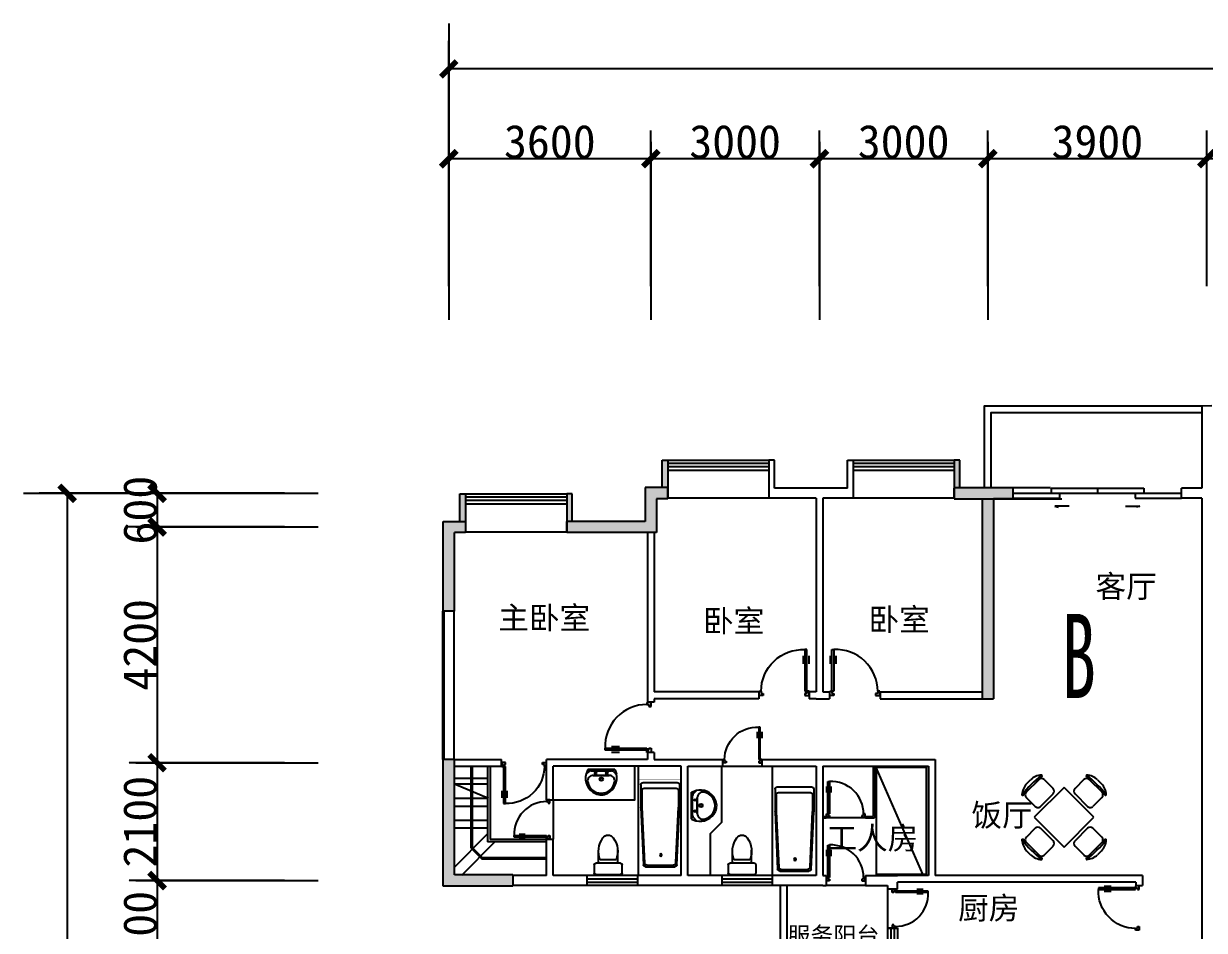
# Model space of a CAD drawing. Header units: millimetres. Extents: x 1124 to 71838, y 475 to 47295.
# Drawn here: x 1124 to 22150, y 31140 to 47295 of the extents above; entities that cross this region are included whole.
import ezdxf
from ezdxf.enums import TextEntityAlignment as Align

# ---------------------------------------------------------------- set-up
doc = ezdxf.new("R2010")
doc.units = ezdxf.units.MM
doc.linetypes.add('DOTE', pattern=[2.42, 2, -0.2, 0.02, -0.2])
for name, color, linetype in [('AXIS', 3, 'Continuous'), ('BALCONY', 2, 'Continuous'), ('DOTE', 1, 'DOTE'), ('GROUND', 2, 'Continuous'), ('JG', 6, 'Continuous'), ('K', 2, 'Continuous'), ('PUB_H', 13, 'Continuous'), ('PUB_TEXT', 7, 'Continuous'), ('TOILET', 7, 'Continuous'), ('W', 2, 'Continuous'), ('WALL', 4, 'Continuous'), ('WINDOW', 5, 'Continuous'), ('WINDOW_TEXT', 7, 'Continuous')]:
    doc.layers.add(name, color=color, linetype=linetype)
doc.styles.add('-黑体', font='simhei.ttf')
doc.styles.add('DIM_FONT', font='SIMPLEX.shx', dxfattribs={"width": 0.8})
doc.styles.add('SIMPLEX', font='SIMPLEX.SHX')
doc.styles.get("Standard").update_dxf_attribs({"font": 'arial.ttf'})
doc.dimstyles.new('DIMN200', dxfattribs={"dimscale": 2, "dimtxt": 300, "dimasz": 1, "dimexe": 250, "dimexo": 300, "dimgap": 0.09, "dimtad": 1, "dimdec": 0, "dimzin": 0, "dimdsep": 46, "dimtxsty": 'DIM_FONT', "dimblk": '_DIMX', "dimcen": 0.09, "dimclrt": 9, "dimadec": 0, "dimazin": 0, "dimtfac": 1, "dimtdec": 0, "dimtix": 1, "dimtmove": 2, "dimatfit": 3, "dimldrblk": '_DIMX', "dimfxl": 1, "dimtolj": 1, "dimtzin": 0, "dimarcsym": 0})

# ---------------------------------------------------------------- blocks, each defined once
blk = doc.blocks.new('M_A23MCU')
for p, q in [((-0.489, 0.782), (-0.489, 0.624)), ((-0.454, 0.081), (-0.454, 0.905)), ((-0.454, 0.905), (-0.413, 0.905)), ((-0.413, 0.905), (-0.413, 0.081)), ((-0.378, 0.782), (-0.378, 0.624)), ((-0.495, -0.002), (-0.495, 0.081)), ((-0.495, 0.081), (-0.454, 0.081)), ((-0.413, 0.081), (-0.454, 0.081)), ((-0.454, 0.081), (-0.454, 0.039)), ((-0.454, 0.039), (-0.413, 0.039)), ((-0.413, 0.039), (-0.413, -0.002)), ((0.412, 0.039), (0.412, -0.002)), ((0.453, 0.039), (0.412, 0.039)), ((0.453, 0.081), (0.453, 0.039)), ((0.494, 0.081), (0.453, 0.081)), ((0.494, -0.002), (0.494, 0.081)), ((-0.413, -0.002), (-0.495, -0.002)), ((-0.495, -0.002), (-0.495, -0.002)), ((0.412, -0.002), (0.494, -0.002)), ((0.494, -0.002), (0.494, -0.002))]:
    blk.add_line(p, q)
blk.add_arc((-0.372, 0.082), 0.825, 359.9283, 92.866)
blk = doc.blocks.new('_WBLK')
for p, q in [((-0.5, 0.5), (0.5, 0.5)), ((0.5, 0.167), (-0.5, 0.167)), ((0.5, -0.167), (-0.5, -0.167)), ((-0.5, -0.5), (0.5, -0.5))]:
    blk.add_line(p, q)
at = {"layer": 'WINDOW_TEXT', "style": 'SIMPLEX', "flags": 9}
blk.add_attdef('A', text='', height=1, dxfattribs=at).set_placement((0, 1.5), align=Align.MIDDLE)
blk = doc.blocks.new('_DIMX')
at = {"const_width": 50}
blk.add_lwpolyline([(-70, -70), (70, 70)], dxfattribs=at)
blk = doc.blocks.new('*D40')
at = {"color": 0, "linetype": 'ByBlock', "transparency": 16777216}
for p, q in [((8016, 419291), (8016, 422060)), ((11616, 419291), (11616, 422060)), ((11614, 421560), (8018, 421560))]:
    blk.add_line(p, q, dxfattribs=at)
at = {"layer": 'DEFPOINTS', "color": 0, "linetype": 'ByBlock', "transparency": 16777216}
for p in [(8016, 421560), (8016, 418691), (11616, 418691)]:
    blk.add_point(p, dxfattribs=at)
at = {"color": 0, "linetype": 'ByBlock', "transparency": 16777216, "xscale": 2, "yscale": 2, "zscale": 2, "rotation": 180}
blk.add_blockref('_DIMX', (8016, 421560), dxfattribs=at)
at = {"color": 0, "linetype": 'ByBlock', "transparency": 16777216, "xscale": 2, "yscale": 2, "zscale": 2}
blk.add_blockref('_DIMX', (11616, 421560), dxfattribs=at)
at = {"color": 9, "linetype": 'ByBlock', "transparency": 16777216, "insert": (9816, 421860), "char_height": 600, "attachment_point": 5, "style": '-黑体'}
blk.add_mtext('\\A1;3600', dxfattribs=at)
blk = doc.blocks.new('*D41')
at = {"color": 0, "linetype": 'ByBlock', "transparency": 16777216}
for p, q in [((8016, 419291), (8016, 423660)), ((40616, 419291), (40616, 423660)), ((40614, 423160), (8018, 423160))]:
    blk.add_line(p, q, dxfattribs=at)
at = {"layer": 'DEFPOINTS', "color": 0, "linetype": 'ByBlock', "transparency": 16777216}
for p in [(8016, 423160), (8016, 418691), (40616, 418691)]:
    blk.add_point(p, dxfattribs=at)
at = {"color": 0, "linetype": 'ByBlock', "transparency": 16777216, "xscale": 2, "yscale": 2, "zscale": 2, "rotation": 180.0000000000001}
blk.add_blockref('_DIMX', (8016, 423160), dxfattribs=at)
at = {"color": 0, "linetype": 'ByBlock', "transparency": 16777216, "xscale": 2, "yscale": 2, "zscale": 2}
blk.add_blockref('_DIMX', (40616, 423160), dxfattribs=at)
at = {"color": 9, "linetype": 'ByBlock', "transparency": 16777216, "insert": (24316, 423460), "char_height": 600, "attachment_point": 5, "style": '-黑体'}
blk.add_mtext('\\A1;32600', dxfattribs=at)
blk = doc.blocks.new('*D51')
at = {"color": 0, "linetype": 'ByBlock', "transparency": 16777216}
for p, q in [((5090, 415600), (722, 415600)), ((1222, 415598), (1222, 386002)), ((5090, 386000), (722, 386000))]:
    blk.add_line(p, q, dxfattribs=at)
at = {"layer": 'DEFPOINTS', "color": 0, "linetype": 'ByBlock', "transparency": 16777216}
for p in [(5690, 415600), (1222, 386000), (5690, 386000)]:
    blk.add_point(p, dxfattribs=at)
at = {"color": 0, "linetype": 'ByBlock', "transparency": 16777216, "xscale": 2, "yscale": 2, "zscale": 2}
for p, rotation in [((1222, 415600), 90), ((1222, 386000), 270)]:
    blk.add_blockref('_DIMX', p, dxfattribs=dict(at, rotation=rotation))
at = {"color": 9, "linetype": 'ByBlock', "transparency": 16777216, "insert": (922, 400800), "char_height": 600, "attachment_point": 5, "rotation": 90, "style": '-黑体'}
blk.add_mtext('\\A1;29600', dxfattribs=at)
blk = doc.blocks.new('*D45')
at = {"color": 0, "linetype": 'ByBlock', "transparency": 16777216}
for p, q in [((5090, 408700), (2322, 408700)), ((2822, 408698), (2822, 406702)), ((5090, 406700), (2322, 406700))]:
    blk.add_line(p, q, dxfattribs=at)
at = {"layer": 'DEFPOINTS', "color": 0, "linetype": 'ByBlock', "transparency": 16777216}
for p in [(5690, 408700), (2822, 406700), (5690, 406700)]:
    blk.add_point(p, dxfattribs=at)
at = {"color": 0, "linetype": 'ByBlock', "transparency": 16777216, "xscale": 2, "yscale": 2, "zscale": 2}
for p, rotation in [((2822, 408700), 90), ((2822, 406700), 270)]:
    blk.add_blockref('_DIMX', p, dxfattribs=dict(at, rotation=rotation))
at = {"color": 9, "linetype": 'ByBlock', "transparency": 16777216, "insert": (2522, 407700), "char_height": 600, "attachment_point": 5, "rotation": 90, "style": '-黑体'}
blk.add_mtext('\\A1;2000', dxfattribs=at)
blk = doc.blocks.new('*D42')
at = {"color": 0, "linetype": 'ByBlock', "transparency": 16777216}
for p, q in [((5090, 415600), (2322, 415600)), ((2822, 415602), (2822, 415604)), ((2822, 415600), (2822, 415000)), ((5090, 415000), (2322, 415000)), ((2822, 414998), (2822, 414996))]:
    blk.add_line(p, q, dxfattribs=at)
at = {"layer": 'DEFPOINTS', "color": 0, "linetype": 'ByBlock', "transparency": 16777216}
for p in [(5690, 415600), (2822, 415000), (5690, 415000)]:
    blk.add_point(p, dxfattribs=at)
at = {"color": 0, "linetype": 'ByBlock', "transparency": 16777216, "xscale": 2, "yscale": 2, "zscale": 2}
for p, rotation in [((2822, 415600), 270), ((2822, 415000), 90)]:
    blk.add_blockref('_DIMX', p, dxfattribs=dict(at, rotation=rotation))
at = {"color": 9, "linetype": 'ByBlock', "transparency": 16777216, "insert": (2522, 415300), "char_height": 600, "attachment_point": 5, "rotation": 90, "style": '-黑体'}
blk.add_mtext('\\A1;600', dxfattribs=at)
blk = doc.blocks.new('*D43')
at = {"color": 0, "linetype": 'ByBlock', "transparency": 16777216}
for p, q in [((5090, 415000), (2322, 415000)), ((2822, 414998), (2822, 410802)), ((5090, 410800), (2322, 410800))]:
    blk.add_line(p, q, dxfattribs=at)
at = {"layer": 'DEFPOINTS', "color": 0, "linetype": 'ByBlock', "transparency": 16777216}
for p in [(5690, 415000), (2822, 410800), (5690, 410800)]:
    blk.add_point(p, dxfattribs=at)
at = {"color": 0, "linetype": 'ByBlock', "transparency": 16777216, "xscale": 2, "yscale": 2, "zscale": 2}
for p, rotation in [((2822, 415000), 90), ((2822, 410800), 270)]:
    blk.add_blockref('_DIMX', p, dxfattribs=dict(at, rotation=rotation))
at = {"color": 9, "linetype": 'ByBlock', "transparency": 16777216, "insert": (2522, 412900), "char_height": 600, "attachment_point": 5, "rotation": 90, "style": '-黑体'}
blk.add_mtext('\\A1;4200', dxfattribs=at)
blk = doc.blocks.new('*D44')
at = {"color": 0, "linetype": 'ByBlock', "transparency": 16777216}
for p, q in [((5090, 410800), (2322, 410800)), ((2822, 410798), (2822, 408702)), ((5090, 408700), (2322, 408700))]:
    blk.add_line(p, q, dxfattribs=at)
at = {"layer": 'DEFPOINTS', "color": 0, "linetype": 'ByBlock', "transparency": 16777216}
for p in [(5690, 410800), (2822, 408700), (5690, 408700)]:
    blk.add_point(p, dxfattribs=at)
at = {"color": 0, "linetype": 'ByBlock', "transparency": 16777216, "xscale": 2, "yscale": 2, "zscale": 2}
for p, rotation in [((2822, 410800), 90), ((2822, 408700), 270)]:
    blk.add_blockref('_DIMX', p, dxfattribs=dict(at, rotation=rotation))
at = {"color": 9, "linetype": 'ByBlock', "transparency": 16777216, "insert": (2522, 409750), "char_height": 600, "attachment_point": 5, "rotation": 90, "style": '-黑体'}
blk.add_mtext('\\A1;2100', dxfattribs=at)
blk = doc.blocks.new('M_E6')
for p, q in [((240, 0), (-240, 0)), ((-237, 0), (239, 0)), ((240, 0), (270, -79)), ((-213, -36), (-271, -91)), ((-240, 0), (-270, -79)), ((-179, -23), (181, -23)), ((141, -105), (-141, -105)), ((-141, -105), (141, -105)), ((217, -37), (274, -95))]:
    blk.add_line(p, q)
for centre, radius in [((-99, -65), 16.3), ((2, -172), 31.6), ((2, -172), 23), ((101, -65), 16.3)]:
    blk.add_circle(centre, radius)
for centre, radius, start, end in [((28, -152), 307, 166.1751, 244.7296), ((-141, -205), 100, 90, 190.5602), ((-179, -73), 50, 90, 133.181), ((-28, -152), 307, 297.0639, 13.8249), ((141, -205), 100, 349.4398, 90), ((181, -73), 50, 44.5607, 90), ((0, -179), 243, 190.5602, 349.4398), ((0, -201), 250, 245.8071, 296.4628), ((28, -152), 307, 266.589, 266.5936)]:
    blk.add_arc(centre, radius, start, end)
at = {"width": 0.8, "flags": 9}
for tag in ['XSIZE', 'YSIZE']:
    blk.add_attdef(tag, (0, 0), '', height=0.5, dxfattribs=at)
blk = doc.blocks.new('M_E24TTP')
at = {"layer": 'TOILET', "color": 7}
for p, q in [((-170, 200), (-170, 430)), ((170, 200), (170, 430)), ((-140, 260), (140, 260)), ((-250, 30), (-250, 170)), ((-220, 200), (220, 200)), ((220, 0), (-220, 0)), ((250, 170), (250, 30))]:
    blk.add_line(p, q, dxfattribs=at)
for centre, radius, start, end in [((227, 413), 398, 143.3619, 202.5495), ((0, 590), 110, 33.4509, 146.5491), ((-227, 413), 398, 337.4505, 36.6381), ((-220, 170), 30, 90, 180), ((-220, 30), 30, 180, 270), ((220, 170), 30, 0, 90), ((220, 30), 30, 270, 0)]:
    blk.add_arc(centre, radius, start, end, dxfattribs=at)
at = {"style": 'DIM_FONT', "width": 0.8, "flags": 9}
for tag in ['XSIZE', 'YSIZE']:
    blk.add_attdef(tag, (0, 0), '', height=0.5, dxfattribs=at)
blk = doc.blocks.new('C')
at = {"layer": 'WALL'}
for p, q in [((-100, 0), (0, 0)), ((-100, -500), (-100, 0)), ((0, 0), (0, -680)), ((1900, 0), (1800, 0)), ((1800, 0), (1800, -680)), ((1900, -500), (1900, 0))]:
    blk.add_line(p, q, dxfattribs=at)
at = {"layer": 'W', "xscale": 1800, "yscale": 180, "zscale": 1800, "rotation": 180}
blk.add_blockref('_WBLK', (900, -90), dxfattribs=at)
blk = doc.blocks.new('80122140438700')
for p, q in [((-525, 90), (525, 90)), ((-525, 29.7), (525, 29.7)), ((-525, -29.7), (525, -29.7)), ((-525, -90), (525, -90))]:
    blk.add_line(p, q)
at = {"style": 'SIMPLEX', "flags": 9}
blk.add_attdef('A', text='', height=1, dxfattribs=at).set_placement((0, 0), align=Align.MIDDLE)
blk = doc.blocks.new('_B1HAF')
for p, q in [((-0.275, 0.5), (0.275, 0.5)), ((-0.275, 0.5), (-0.275, 0)), ((0, 0.5), (0, 0)), ((0.275, 0.5), (0.275, 0)), ((-0.5, 0), (0.5, 0)), ((-0.225, 0), (-0.225, -0.5)), ((0.225, 0), (0.225, -0.5)), ((-0.5, -0.5), (-0.225, -0.5)), ((0.225, -0.5), (0.5, -0.5)), ((-0.2522, -1.2642), (-0.2314, -1.3786)), ((-0.1667, -1.2642), (-0.2522, -1.2642)), ((0.1667, -1.2642), (0.2522, -1.2642)), ((0.2522, -1.2642), (0.2314, -1.3786))]:
    blk.add_line(p, q)
blk = doc.blocks.new('M_E10')
for p, q in [((-740, -70), (-740, -680)), ((-700, -30), (-302, -30)), ((-640, -90), (-640, -660)), ((-600, -50), (-300, -50)), ((-300, -50), (695, -96)), ((-298, -30), (724, -76)), ((730, -136), (730, -614)), ((760, -116), (760, -634)), ((-700, -720), (-302, -720)), ((-600, -700), (-300, -700)), ((695, -654), (-300, -700)), ((685, -654), (-300, -700)), ((724, -674), (-298, -720))]:
    blk.add_line(p, q)
at = {"const_width": 1.5}
for points in [[(-800, 0), (800, 0)], [(-800, -750), (-800, 0)], [(800, 0), (800, -750)], [(800, -750), (-800, -750)]]:
    blk.add_lwpolyline(points, dxfattribs=at)
for radius in [20, 16]:
    blk.add_circle((550, -386), radius)
for centre, start, end in [((-700, -70), 90, 180), ((-600, -90), 90, 180), ((-302, -70), 83.7966, 90), ((690, -136), 0, 83.3675), ((720, -116), 0, 83.7966), ((690, -614), 276.6325, 0), ((-700, -680), 180, 270), ((-600, -660), 180, 270), ((-302, -680), 270, 276.2034), ((720, -634), 276.2034, 0)]:
    blk.add_arc(centre, 40, start, end)
at = {"width": 0.8, "flags": 9}
for tag in ['XSIZE', 'YSIZE']:
    blk.add_attdef(tag, (0, 0), '', height=0.5, dxfattribs=at)
blk = doc.blocks.new('M_C31TFZ')
for p, q in [((-729, 395), (-404, 720)), ((-672, 593), (-602, 663)), ((-359, 669), (-200, 510)), ((348, 669), (189, 510)), ((393, 721), (718, 395)), ((591, 664), (661, 594)), ((-5, 527), (-536, -3)), ((525, -3), (-5, 527)), ((-678, 351), (-518, 192)), ((-423, 192), (-200, 415)), ((189, 415), (412, 192)), ((667, 351), (508, 192)), ((-677, -357), (-518, -198)), ((-536, -3), (-5, -533)), ((-200, -421), (-423, -198)), ((-5, -533), (525, -3)), ((412, -198), (190, -420)), ((667, -357), (508, -198)), ((-403, -726), (-729, -401)), ((718, -401), (393, -726)), ((-602, -670), (-672, -599)), ((-359, -675), (-200, -516)), ((349, -675), (190, -516)), ((661, -599), (591, -669))]:
    blk.add_line(p, q)
for centre, radius, start, end in [((1327, -1336), 2713, 129.8023, 140.1977), ((-386, 434), 316, 94.2735, 133.2349), ((-407, 621), 67.5, 45, 135), ((-408, 738), 10, 22.33, 94.2735), ((-418, 734), 20, 315, 22.33), ((396, 622), 67.5, 45, 135), ((407, 735), 20, 157.67, 225), ((398, 738), 10, 85.7265, 157.67), ((-1338, -1336), 2713, 39.8023, 50.1977), ((375, 434), 316, 46.7651, 85.7265), ((-442, 377), 316, 136.7651, 175.7265), ((-630, 399), 67.5, 135, 225), ((-248, 462), 67.5, 315, 45), ((237, 462), 67.5, 135, 225), ((431, 377), 316, 4.2735, 43.2349), ((619, 399), 67.5, 315, 45), ((-747, 400), 10, 175.7265, 247.67), ((-743, 409), 20, 247.67, 315), ((732, 409), 20, 225, 292.33), ((736, 400), 10, 292.33, 4.2735), ((-471, 239), 67.5, 225, 315), ((460, 240), 67.5, 225, 315), ((-471, -246), 67.5, 45, 135), ((460, -245), 67.5, 45, 135), ((-747, -406), 10, 112.33, 184.2735), ((-442, -383), 316, 184.2735, 223.2349), ((1328, 1330), 2713, 219.8023, 230.1977), ((-743, -415), 20, 45, 112.33), ((-630, -405), 67.5, 135, 225), ((237, -468), 67.5, 135, 225), ((-1338, 1330), 2713, 309.8023, 320.1977), ((431, -383), 316, 316.7651, 355.7265), ((619, -405), 67.5, 315, 45), ((732, -415), 20, 67.67, 135), ((736, -406), 10, 355.7265, 67.67), ((-248, -468), 67.5, 315, 45), ((-385, -440), 316, 226.7651, 265.7265), ((-407, -627), 67.5, 225, 315), ((-408, -744), 10, 265.7265, 337.67), ((-418, -741), 20, 337.67, 45), ((396, -627), 67.5, 225, 315), ((407, -740), 20, 135, 202.33), ((398, -744), 10, 202.33, 274.2735), ((375, -439), 316, 274.2735, 313.2349)]:
    blk.add_arc(centre, radius, start, end)
at = {"width": 0.8, "flags": 9}
for tag in ['XSIZE', 'YSIZE']:
    blk.add_attdef(tag, (0, 0), '', height=0.5, dxfattribs=at)
blk = doc.blocks.new('*D36')
at = {"color": 0, "linetype": 'ByBlock', "transparency": 16777216}
for p, q in [((21516, 419291), (21516, 422060)), ((25416, 419291), (25416, 422060)), ((25414, 421560), (21518, 421560))]:
    blk.add_line(p, q, dxfattribs=at)
at = {"layer": 'DEFPOINTS', "color": 0, "linetype": 'ByBlock', "transparency": 16777216}
for p in [(21516, 421560), (21516, 418691), (25416, 418691)]:
    blk.add_point(p, dxfattribs=at)
at = {"color": 0, "linetype": 'ByBlock', "transparency": 16777216, "xscale": 2, "yscale": 2, "zscale": 2, "rotation": 180}
blk.add_blockref('_DIMX', (21516, 421560), dxfattribs=at)
at = {"color": 0, "linetype": 'ByBlock', "transparency": 16777216, "xscale": 2, "yscale": 2, "zscale": 2}
blk.add_blockref('_DIMX', (25416, 421560), dxfattribs=at)
at = {"color": 9, "linetype": 'ByBlock', "transparency": 16777216, "insert": (23466, 421860), "char_height": 600, "attachment_point": 5, "style": '-黑体'}
blk.add_mtext('\\A1;3900', dxfattribs=at)
blk = doc.blocks.new('*D37')
at = {"color": 0, "linetype": 'ByBlock', "transparency": 16777216}
for p, q in [((17616, 419291), (17616, 422060)), ((21516, 419291), (21516, 422060)), ((21514, 421560), (17618, 421560))]:
    blk.add_line(p, q, dxfattribs=at)
at = {"layer": 'DEFPOINTS', "color": 0, "linetype": 'ByBlock', "transparency": 16777216}
for p in [(17616, 421560), (17616, 418691), (21516, 418691)]:
    blk.add_point(p, dxfattribs=at)
at = {"color": 0, "linetype": 'ByBlock', "transparency": 16777216, "xscale": 2, "yscale": 2, "zscale": 2, "rotation": 180}
blk.add_blockref('_DIMX', (17616, 421560), dxfattribs=at)
at = {"color": 0, "linetype": 'ByBlock', "transparency": 16777216, "xscale": 2, "yscale": 2, "zscale": 2}
blk.add_blockref('_DIMX', (21516, 421560), dxfattribs=at)
at = {"color": 9, "linetype": 'ByBlock', "transparency": 16777216, "insert": (19566, 421860), "char_height": 600, "attachment_point": 5, "style": '-黑体'}
blk.add_mtext('\\A1;3900', dxfattribs=at)
blk = doc.blocks.new('*D39')
at = {"color": 0, "linetype": 'ByBlock', "transparency": 16777216}
for p, q in [((11616, 419291), (11616, 422060)), ((14616, 419291), (14616, 422060)), ((14614, 421560), (11618, 421560))]:
    blk.add_line(p, q, dxfattribs=at)
at = {"layer": 'DEFPOINTS', "color": 0, "linetype": 'ByBlock', "transparency": 16777216}
for p in [(11616, 421560), (11616, 418691), (14616, 418691)]:
    blk.add_point(p, dxfattribs=at)
at = {"color": 0, "linetype": 'ByBlock', "transparency": 16777216, "xscale": 2, "yscale": 2, "zscale": 2, "rotation": 180}
blk.add_blockref('_DIMX', (11616, 421560), dxfattribs=at)
at = {"color": 0, "linetype": 'ByBlock', "transparency": 16777216, "xscale": 2, "yscale": 2, "zscale": 2}
blk.add_blockref('_DIMX', (14616, 421560), dxfattribs=at)
at = {"color": 9, "linetype": 'ByBlock', "transparency": 16777216, "insert": (13116, 421860), "char_height": 600, "attachment_point": 5, "style": '-黑体'}
blk.add_mtext('\\A1;3000', dxfattribs=at)
blk = doc.blocks.new('*D38')
at = {"color": 0, "linetype": 'ByBlock', "transparency": 16777216}
for p, q in [((14616, 419291), (14616, 422060)), ((17616, 419291), (17616, 422060)), ((17614, 421560), (14618, 421560))]:
    blk.add_line(p, q, dxfattribs=at)
at = {"layer": 'DEFPOINTS', "color": 0, "linetype": 'ByBlock', "transparency": 16777216}
for p in [(14616, 421560), (14616, 418691), (17616, 418691)]:
    blk.add_point(p, dxfattribs=at)
at = {"color": 0, "linetype": 'ByBlock', "transparency": 16777216, "xscale": 2, "yscale": 2, "zscale": 2, "rotation": 180}
blk.add_blockref('_DIMX', (14616, 421560), dxfattribs=at)
at = {"color": 0, "linetype": 'ByBlock', "transparency": 16777216, "xscale": 2, "yscale": 2, "zscale": 2}
blk.add_blockref('_DIMX', (17616, 421560), dxfattribs=at)
at = {"color": 9, "linetype": 'ByBlock', "transparency": 16777216, "insert": (16116, 421860), "char_height": 600, "attachment_point": 5, "style": '-黑体'}
blk.add_mtext('\\A1;3000', dxfattribs=at)
blk = doc.blocks.new('A$C240679E1')
for p, q in [((13470.9, 31462.6), (13470.9, 27642.6)), ((13590.9, 31462.6), (13590.9, 29652.6))]:
    blk.add_line(p, q)
at = {"layer": 'AXIS'}
for p, q in [((7571, 46819.3), (7571, 41543.6)), ((11171, 44710.6), (11171, 41543.6)), ((14171, 44710.6), (14171, 41543.6)), ((17171, 44710.6), (17171, 41543.6)), ((0, 38452.5), (5244.2, 38452.5)), ((1998.9, 37852.5), (5244.2, 37852.5)), ((1998.9, 33652.5), (5244.2, 33652.5)), ((1998.9, 31552.5), (5244.2, 31552.5))]:
    blk.add_line(p, q, dxfattribs=at)
at = {"layer": 'BALCONY'}
for points in [[(17110.4, 38552.6), (17110.4, 40011.8), (20980.4, 40011.8)], [(17230.4, 38541.8), (17230.4, 39891.8), (20980.4, 39891.8)]]:
    blk.add_lwpolyline(points, dxfattribs=at)
at = {"layer": 'GROUND'}
for p, q in [((14990.9, 32672.6), (14290.9, 32672.6)), ((14990.9, 31462.6), (14290.9, 31462.6))]:
    blk.add_line(p, q, dxfattribs=at)
at = {"layer": 'JG'}
for p, q in [((11070.9, 38552.6), (11070.9, 37952.6)), ((11470.9, 38552.6), (11070.9, 38552.6)), ((11470.9, 38552.6), (11470.9, 38352.6)), ((16570.9, 38552.6), (18283.2, 38552.6)), ((16570.9, 38552.6), (16570.9, 38352.6)), ((17620.9, 38352.6), (17620.9, 38552.6)), ((11270.9, 38352.6), (11270.9, 38352.6)), ((11470.9, 38352.6), (11270.9, 38352.6)), ((11270.9, 38352.6), (11270.9, 37752.6)), ((16570.9, 38352.6), (18485, 38352.6)), ((16570.9, 38352.6), (17070.9, 38352.6)), ((17070.9, 38352.6), (17070.9, 34792.6)), ((17270.9, 38352.6), (17270.9, 34792.6)), ((17620.9, 38352.6), (17270.9, 38352.6)), ((7470.9, 37952.6), (7870.9, 37952.6)), ((7470.9, 36352.6), (7470.9, 37952.6)), ((7470.9, 36352.6), (7470.9, 37952.6)), ((7870.9, 37952.6), (7870.9, 37752.6)), ((11070.9, 37952.6), (9670.9, 37952.6)), ((9670.9, 37752.6), (9670.9, 37952.6)), ((7870.9, 37752.6), (7670.9, 37752.6)), ((7670.9, 36352.6), (7670.9, 37752.6)), ((11270.9, 37752.6), (9670.9, 37752.6)), ((7670.9, 36352.6), (7470.9, 36352.6)), ((17070.9, 34792.6), (17270.9, 34792.6)), ((7670.9, 33712.6), (7470.9, 33712.6)), ((7470.9, 31452.6), (7470.9, 33712.6)), ((7470.9, 31452.6), (7470.9, 33712.6)), ((7670.9, 31652.6), (7670.9, 33712.6)), ((8710.9, 31652.6), (7670.9, 31652.6)), ((8710.9, 31652.6), (8710.9, 31452.6)), ((8710.9, 31452.6), (7470.9, 31452.6))]:
    blk.add_line(p, q, dxfattribs=at)
at = {"layer": 'K'}
for p, q in [((7970.9, 32129.5), (7970.9, 33592.6)), ((7990.9, 32137.9), (7990.9, 33592.6)), ((8260.9, 33592.6), (8260.9, 32242.6)), ((8305.9, 33592.6), (8305.9, 32287.6)), ((10941.1, 33592.6), (10941.1, 31642.6)), ((13330.9, 33592.6), (13330.9, 31642.6)), ((15130.9, 33592.6), (15130.9, 32692.6)), ((15150.9, 33592.6), (15150.9, 32672.6)), ((16010.9, 31664.9), (15180.9, 33564.9)), ((8276.5, 33372.1), (7670.9, 33372.1)), ((8276.5, 33015.4), (7670.9, 33273)), ((8276.5, 33273), (7670.9, 33273)), ((8276.5, 33015.4), (7670.9, 33015.4)), ((8276.5, 32871.8), (7670.9, 32871.8)), ((8276.5, 32624.1), (7670.9, 32624.1)), ((14230.9, 32692.6), (14290.9, 32692.6)), ((14230.9, 32672.6), (14290.9, 32672.6)), ((14290.9, 32692.6), (14290.9, 32672.6)), ((14990.9, 32692.6), (15130.9, 32692.6)), ((14990.9, 32692.6), (14990.9, 32672.6)), ((14990.9, 32672.6), (15150.9, 32672.6)), ((7664.8, 31785.2), (8253.5, 32381.2)), ((8276.5, 32485.4), (7670.9, 32485.4)), ((7803.1, 31648.6), (8391.9, 32244.6)), ((9310.9, 32242.6), (8260.9, 32242.6)), ((9310.9, 32287.6), (8305.9, 32287.6)), ((7970.9, 32129.5), (8160, 31942.6)), ((7990.9, 32137.9), (8168.2, 31962.6)), ((8168.2, 31962.6), (9310.9, 31962.6)), ((8160, 31942.6), (9310.9, 31942.6))]:
    blk.add_line(p, q, dxfattribs=at)
for points in [[(9430.9, 32989.9), (10883.1, 32989.9), (10883.1, 33592.6)], [(12230.9, 31642.6), (12230.9, 32392.6), (12430.9, 32592.6), (12430.9, 33592.6)]]:
    blk.add_lwpolyline(points, dxfattribs=at)
blk.add_lwpolyline([(15180.9, 33564.9), (15180.9, 31664.9), (16080.9, 31664.9), (16080.9, 33564.9)], close=True, dxfattribs=at)
at = {"layer": 'PUB_H'}
for points in [[(11370.9, 39042.6), (11470.9, 39042.6), (11370.9, 38552.6), (11470.9, 38552.6)], [(16570.9, 39042.6), (16670.9, 39042.6), (16570.9, 38552.6), (16670.9, 38552.6)], [(11470.9, 38352.6), (11470.9, 38552.6), (11270.9, 38352.6), (11070.9, 38552.6)], [(11070.9, 38552.6), (11070.9, 37952.6), (11270.9, 38352.6), (11270.9, 37752.6)], [(16570.9, 38552.6), (17270.9, 38552.6), (16570.9, 38352.6), (17070.9, 38352.6)], [(17270.9, 38552.6), (17270.9, 34792.6), (17070.9, 38352.6), (17070.9, 34792.6)], [(17620.9, 38552.6), (17620.9, 38352.6), (17270.9, 38552.6), (17270.9, 38352.6)], [(7770.9, 38442.6), (7870.9, 38442.6), (7770.9, 37952.6), (7870.9, 37952.6)], [(9670.9, 38442.6), (9770.9, 38442.6), (9670.9, 37952.6), (9770.9, 37952.6)], [(7870.9, 37752.6), (7870.9, 37952.6), (7670.9, 37752.6), (7470.9, 37952.6)], [(7470.9, 37952.6), (7470.9, 36352.6), (7670.9, 37752.6), (7670.9, 36352.6)], [(11270.9, 37752.6), (11070.9, 37952.6), (9670.9, 37752.6), (9670.9, 37952.6)], [(7470.9, 31452.6), (7670.9, 31652.6), (7470.9, 33712.6), (7670.9, 33712.6)], [(8710.9, 31652.6), (7670.9, 31652.6), (8710.9, 31452.6), (7470.9, 31452.6)]]:
    blk.add_solid(points, dxfattribs=at)
at = {"layer": 'WALL'}
for p, q in [((20980.4, 40011.8), (21160.9, 40014.7)), ((20980.9, 40014.7), (20980.9, 38542.6)), ((11470.9, 38362.6), (11470.9, 38542.6)), ((14670.9, 38542.6), (13370.9, 38542.6)), ((16570.9, 38362.6), (16570.9, 38542.6)), ((20620.9, 38362.6), (20620.9, 38542.6)), ((20980.9, 38542.6), (20620.9, 38542.6)), ((14110.9, 38362.6), (13270.9, 38362.6)), ((14110.9, 38362.6), (14110.9, 34912.6)), ((14230.9, 38362.6), (14230.9, 34912.6)), ((14770.9, 38362.6), (14230.9, 38362.6)), ((20980.9, 38362.6), (20620.9, 38362.6)), ((20980.9, 38362.6), (20980.9, 29642.6)), ((11110.9, 37752.6), (11110.9, 34732.6)), ((11230.9, 37752.6), (11230.9, 34912.6)), ((7460.9, 36352.6), (7460.9, 33712.6)), ((7480.9, 36352.6), (7480.9, 33712.6)), ((7660.9, 36352.6), (7660.9, 33712.6)), ((13090.9, 34912.6), (11230.9, 34912.6)), ((13090.9, 34912.6), (13090.9, 34792.6)), ((14110.9, 34912.6), (13990.9, 34912.6)), ((13990.9, 34912.6), (13990.9, 34792.6)), ((14230.9, 34912.6), (14350.9, 34912.6)), ((14350.9, 34912.6), (14350.9, 34792.6)), ((15250.9, 34912.6), (15250.9, 34792.6)), ((15250.9, 34912.6), (17070.9, 34912.6)), ((11230.9, 34732.6), (11110.9, 34732.6)), ((11230.9, 34792.6), (11230.9, 34732.6)), ((13090.9, 34792.6), (11230.9, 34792.6)), ((14110.9, 34792.6), (13990.9, 34792.6)), ((14110.9, 34792.6), (14350.9, 34792.6)), ((15250.9, 34792.6), (17070.9, 34792.6)), ((7670.9, 33712.6), (8510.9, 33712.6)), ((8510.9, 33592.6), (8510.9, 33712.6)), ((11110.9, 33712.6), (9310.9, 33712.6)), ((9310.9, 33592.6), (9310.9, 33712.6)), ((11110.9, 33832.6), (11110.9, 33712.6)), ((11230.9, 33832.6), (11110.9, 33832.6)), ((11230.9, 33832.6), (11230.9, 33712.6)), ((11230.9, 33712.6), (12450.9, 33712.6)), ((12450.9, 33592.6), (12450.9, 33712.6)), ((13150.9, 33592.6), (13150.9, 33712.6)), ((13150.9, 33712.6), (14230.9, 33712.6)), ((14230.9, 33712.6), (16230.9, 33712.6)), ((16230.9, 33712.6), (16230.9, 31642.6)), ((7670.9, 33592.6), (8510.9, 33592.6)), ((9310.9, 32992.6), (9310.9, 33592.6)), ((11710.9, 33592.6), (9430.9, 33592.6)), ((9430.9, 32992.6), (9430.9, 33592.6)), ((11710.9, 31642.6), (11710.9, 33592.6)), ((11830.9, 33592.6), (12450.9, 33592.6)), ((11830.9, 31642.6), (11830.9, 33592.6)), ((13150.9, 33592.6), (14110.9, 33592.6)), ((14110.9, 33592.6), (14110.9, 31642.6)), ((14230.9, 33592.6), (16110.9, 33592.6)), ((14230.9, 33592.6), (14230.9, 31642.6)), ((16110.9, 33592.6), (16110.9, 31642.6)), ((9310.9, 32992.6), (9430.9, 32992.6)), ((9310.9, 31642.6), (9310.9, 32292.6)), ((9310.9, 32292.6), (9430.9, 32292.6)), ((9430.9, 31642.6), (9430.9, 32292.6)), ((9310.9, 31642.6), (8710.9, 31642.6)), ((10030.9, 31642.6), (9430.9, 31642.6)), ((10030.9, 31642.6), (10030.9, 31462.6)), ((11710.9, 31642.6), (10930.9, 31642.6)), ((10930.9, 31642.6), (10930.9, 31462.6)), ((12430.9, 31642.6), (11830.9, 31642.6)), ((12430.9, 31642.6), (12430.9, 31462.6)), ((13330.9, 31642.6), (13330.9, 31642.6)), ((14110.9, 31642.6), (13330.9, 31642.6)), ((13330.9, 31642.6), (13330.9, 31462.6)), ((14230.9, 31642.6), (14290.9, 31642.6)), ((14290.9, 31642.6), (14290.9, 31462.6)), ((14990.9, 31642.6), (14990.9, 31462.6)), ((14990.9, 31642.6), (15560.9, 31642.6)), ((16110.9, 31642.6), (15560.9, 31642.6)), ((19925.9, 31642.6), (16230.9, 31642.6)), ((19925.9, 31642.6), (19925.9, 31462.6)), ((10030.9, 31462.6), (8710.9, 31462.6)), ((9010.9, 31462.6), (9010.9, 31462.6)), ((12430.9, 31462.6), (10930.9, 31462.6)), ((14230.9, 31462.6), (13330.9, 31462.6)), ((14230.9, 31462.6), (14290.9, 31462.6)), ((14990.9, 31462.6), (15380.9, 31462.6)), ((15380.9, 31462.6), (15380.9, 31402.6)), ((15560.9, 31402.6), (15380.9, 31402.6)), ((19805.9, 31522.6), (15560.9, 31522.6)), ((15560.9, 31402.6), (15560.9, 31522.6)), ((19805.9, 31522.6), (19805.9, 31462.6)), ((19805.9, 31462.6), (19925.9, 31462.6)), ((15560.9, 30702.6), (15380.9, 30702.6)), ((15380.9, 30702.6), (15560.9, 30702.6))]:
    blk.add_line(p, q, dxfattribs=at)
at = {"layer": 'WINDOW'}
for p, q in [((12450.9, 33592.6), (13150.9, 33592.6)), ((9430.9, 32992.6), (9430.9, 32292.6)), ((15380.9, 31402.6), (15380.9, 30702.6))]:
    blk.add_line(p, q, dxfattribs=at)
for points in [[(13270.9, 38362.6), (11470.9, 38362.6)], [(16570.9, 38362.6), (14770.9, 38362.6)], [(9670.9, 37762.6), (7870.9, 37762.6)]]:
    blk.add_lwpolyline(points, dxfattribs=at)
at = {"layer": 'K'}
for name, p in [('M_E6', (10285.3, 33531.6)), ('M_C31TFZ', (18533.7, 32683))]:
    blk.add_blockref(name, p, dxfattribs=at)
at = {"layer": 'K', "xscale": -1}
for name, p, rotation in [('M_E10', (10960.9, 32559.1), 90), ('M_E10', (13350.6, 32481.2), 90), ('M_E24TTP', (10409.6, 31662.6), 0.04712277073156911), ('M_E24TTP', (12793.9, 31662.6), 0.04712277073156911)]:
    blk.add_blockref(name, p, dxfattribs=dict(at, rotation=rotation))
at = {"layer": 'K', "rotation": 90}
blk.add_blockref('M_E6', (11890.9, 32887.4), dxfattribs=at)
at = {"layer": 'WINDOW', "xscale": -1}
for p in [(13270.9, 39042.6), (16570.9, 39042.6), (9670.9, 38442.6)]:
    blk.add_blockref('C', p, dxfattribs=at)
at = {"layer": 'WINDOW'}
for name, p, xscale, yscale, zscale in [('_B1HAF', (19120.9, 38452.6), 2999.999999999884, 180, 2999.999999999884), ('M_A23MCU', (12800.9, 33652.6), -700, 700, 700), ('M_A23MCU', (8910.9, 33652.6), 800, -800, 800), ('M_A23MCU', (14640.9, 32682.6), 700, 700, 700), ('M_A23MCU', (14640.9, 31552.6), 700, 700, 700)]:
    blk.add_blockref(name, p, dxfattribs=dict(at, xscale=xscale, yscale=yscale, zscale=zscale))
for name, p, xscale, yscale, zscale, rotation in [('M_A23MCU', (13540.9, 34852.6), 900, -900, 900, 180), ('M_A23MCU', (14800.9, 34852.6), -900, -900, 900, 180), ('M_A23MCU', (11170.9, 34282.6), 900, 900, 900, 90), ('M_A23MCU', (9370.9, 32642.6), -700, -700, 700, 270), ('_WBLK', (10480.9, 31552.6), 900, 180, 900, 180), ('_WBLK', (12880.9, 31552.6), 900, 180, 900, 180), ('M_A23MCU', (15470.9, 31052.6), 700, 700, 700, 270), ('M_A23MCU', (19865.9, 31062.6), 800, -800, 800, 270)]:
    blk.add_blockref(name, p, dxfattribs=dict(at, xscale=xscale, yscale=yscale, zscale=zscale, rotation=rotation))
at = {"layer": 'WINDOW', "xscale": -1, "rotation": 90}
blk.add_blockref('80122140438700', (15470.9, 30177.6), dxfattribs=at)
at = {"style": '-黑体'}
for s, height, p in [('客厅', 400, (19087.5, 36594.7)), ('主卧室', 400, (8453.5, 36034)), ('卧室', 400, (12098.7, 35977.8)), ('卧室', 400, (15044.6, 36003.8)), ('饭厅', 400, (16879, 32519.9)), ('工人房', 400, (14295.5, 32110.2)), ('厨房', 400, (16640.2, 30865)), ('服务阳台', 300, (13602.3, 30429.4))]:
    blk.add_text(s, height=height, dxfattribs=at).set_placement(p)
at = {"layer": 'PUB_TEXT', "style": '-黑体', "width": 0.6}
blk.add_text('B', height=1500, dxfattribs=at).set_placement((18484.2, 34804.5))
at = {"layer": 'AXIS'}
for p1, p2, distance, picture, middle in [((40171, 41543.6), (7571, 41543.6), -4469, '*D41', (23871, 46312.8)), ((5244.2, 38452.5), (5244.2, 37852.5), -2867.9, '*D42', (2076, 38152.5)), ((5244.2, 38452.5), (5244.2, 8852.5), -4467.9, '*D51', (476, 23652.5))]:
    dim = blk.add_aligned_dim(p1=p1, p2=p2, distance=distance, dimstyle='DIMN200', override={"dimtxsty": '-黑体'}, dxfattribs=at)
    dim.commit()
    dim.dimension.update_dxf_attribs({"geometry": picture, "text_midpoint": middle, "insert": (-445.5, -377147.5)})
for base, p1, p2, picture, middle in [((7571, 44412.6), (11171, 41543.6), (7571, 41543.6), '*D40', (9371, 44712.8)), ((11171, 44412.6), (14171, 41543.6), (11171, 41543.6), '*D39', (12671, 44712.8)), ((14171, 44412.6), (17171, 41543.6), (14171, 41543.6), '*D38', (15671, 44712.8)), ((17171, 44412.6), (21071, 41543.6), (17171, 41543.6), '*D37', (19121, 44712.8)), ((21071, 44412.6), (24971, 41543.6), (21071, 41543.6), '*D36', (23021, 44712.8))]:
    dim = blk.add_linear_dim(base=base, p1=p1, p2=p2, dimstyle='DIMN200', override={"dimtxsty": '-黑体'}, dxfattribs=at)
    dim.commit()
    dim.dimension.update_dxf_attribs({"geometry": picture, "text_midpoint": middle, "insert": (-445.5, -377147.5)})
for base, p1, p2, picture, middle in [((2376.2, 33652.5), (5244.2, 37852.5), (5244.2, 33652.5), '*D43', (2076, 35752.5)), ((2376.2, 31552.5), (5244.2, 33652.5), (5244.2, 31552.5), '*D44', (2076, 32602.5)), ((2376.2, 29552.5), (5244.2, 31552.5), (5244.2, 29552.5), '*D45', (2076, 30552.5))]:
    dim = blk.add_linear_dim(base=base, p1=p1, p2=p2, angle=90, dimstyle='DIMN200', override={"dimtxsty": '-黑体'}, dxfattribs=at)
    dim.commit()
    dim.dimension.update_dxf_attribs({"geometry": picture, "text_midpoint": middle, "insert": (-445.5, -377147.5)})

msp = doc.modelspace()

# ---------------------------------------------------------------- block references
at = {"layer": 'DOTE'}
msp.add_blockref('A$C240679E1', (1124, 475), dxfattribs=at)

doc.saveas('drawing.dxf')
